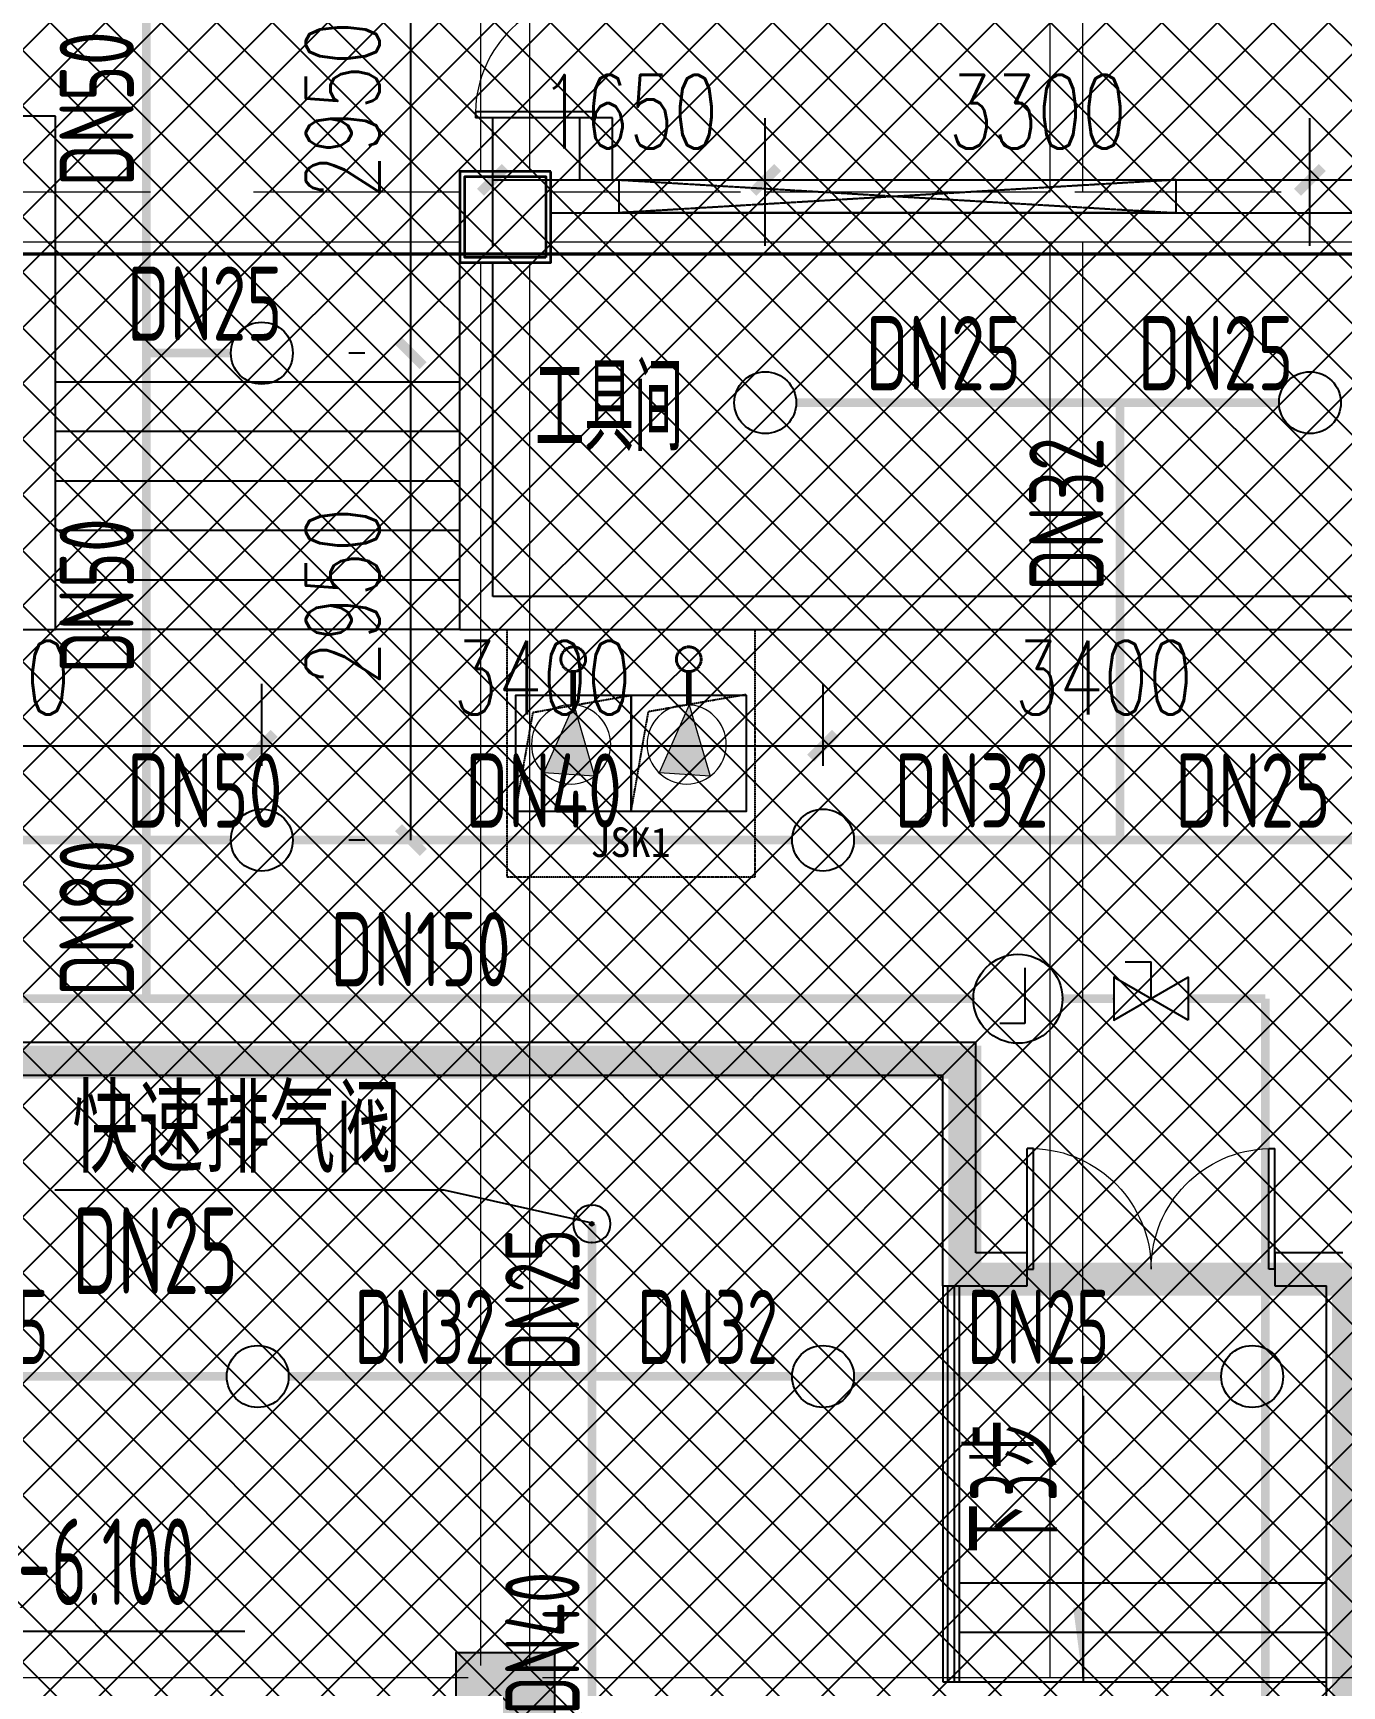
# Model space of a CAD drawing. Extents: x 6824721 to 16538177, y 2478193 to 6665639.
# Drawn here: x 8757203 to 8765133, y 2891801 to 2901816 of the extents above; entities that cross this region are included whole.
import ezdxf

# ---------------------------------------------------------------- set-up
doc = ezdxf.new("R2010")
doc.units = 0
doc.header["$LTSCALE"] = 10
for name, pattern in [('DASH', [0.35, 0.25, -0.1]), ('DASHEDX2', [1.5, 1, -0.5]), ('排水', [1.1, 1, -0.1]), ('短虚线', [187.5, 125, -62.5])]:
    doc.linetypes.add(name, pattern=pattern)
for name, color, linetype, lineweight in [('$0$A-PUB_HATCH', 8, 'Continuous', 0), ('GPS-污水', 2, '排水', 40), ('钢梁', 141, 'Continuous', 18)]:
    doc.layers.add(name, color=color, linetype=linetype, lineweight=lineweight)
for name, color, linetype in [('0-wo', 8, 'Continuous'), ('0-绿', 3, 'Continuous'), ('HANDRAIL', 3, 'Continuous'), ('PUB_HATCH', 8, 'Continuous'), ('W-EQUIP_喷头', 7, 'Continuous'), ('W-EVALVE_喷淋', 7, 'Continuous'), ('W-PIPE-喷淋中', 6, 'Continuous'), ('W-TEXT_喷淋', 7, 'Continuous'), ('W-TWT_DIM', 3, 'Continuous'), ('W-TWT_LEAD', 3, 'Continuous'), ('W-VALVE_喷淋', 7, 'Continuous'), ('WALL', 9, 'Continuous'), ('排水', 224, 'DASHEDX2'), ('画水辅助', 6, 'Continuous'), ('集水坑', 4, 'Continuous')]:
    doc.layers.add(name, color=color, linetype=linetype)
doc.styles.add('8B2_02', font='tssdeng.shx', dxfattribs={"width": 0.7, "bigfont": 'TSSDCHN.shx'})
doc.styles.add('_TCH_DIM_T3', font='SIMPLEX', dxfattribs={"width": 0.705882, "bigfont": 'GBCBIG'})
doc.styles.add('_TWT_PIPEDN', font='TSSDENG', dxfattribs={"width": 0.8, "height": 3.5, "bigfont": 'TSSDCHN'})
doc.styles.add('_TWT_SERIAL', font='TSSDENG', dxfattribs={"width": 0.8, "height": 3.5, "bigfont": 'TSSDCHN'})
doc.styles.get("Standard").update_dxf_attribs({"font": 'TSSDENG.shx', "width": 0.7, "bigfont": 'TSSDCHN.shx'})
doc.styles.add('黑体', font='simhei.ttf', dxfattribs={"width": 0.65})
doc.dimstyles.new('_TWT_ARCH&&150', dxfattribs={"dimtxt": 446.25, "dimasz": 150, "dimexe": 375, "dimexo": 450, "dimgap": 189.375, "dimtad": 1, "dimdec": 0, "dimzin": 0, "dimdsep": 46, "dimtxsty": '_TCH_DIM_T3', "dimblk": 'ARCHTICK', "dimcen": 0.09, "dimclrt": 7, "dimazin": 2, "dimtfac": 1, "dimtdec": 0, "dimtix": 1, "dimtmove": 2, "dimatfit": 3, "dimfxl": 0, "dimtolj": 1, "dimtzin": 0, "dimarcsym": 0})

# ---------------------------------------------------------------- blocks, each defined once
blk = doc.blocks.new('A$C70756D1A')
at = {"layer": 'HANDRAIL'}
for points in [[(2225, 0), (2225, 0), (2225, -2400)], [(2255, 0), (2255, -2400)], [(2295, 0), (2295, -2400)], [(2325, 0), (2325, -2400)], [(2225, -1800), (0, -1800)], [(2225, -2100), (0, -2100)], [(2325, -2400), (0, -2400)]]:
    blk.add_lwpolyline(points, dxfattribs=at)
blk = doc.blocks.new('A$C405108C4')
at = {"color": 252, "linetype": 'DASH', "elevation": 2600}
blk.add_lwpolyline([(55562, -43225), (52189, -43425)], dxfattribs=at)
at = {"color": 252, "linetype": 'DASH'}
blk.add_lwpolyline([(52189, -43225), (55562, -43425)], dxfattribs=at)
at = {"layer": '画水辅助', "color": 4, "elevation": 2600}
blk.add_lwpolyline([(52189, -43225), (55562, -43225), (55562, -43425), (52189, -43425)], close=True, dxfattribs=at)
blk = doc.blocks.new('_FZH')
blk.add_lwpolyline([(-0.5, -0.5), (0.5, -0.5), (0.5, 0.5), (-0.5, 0.5)], close=True)
at = {"layer": 'PUB_HATCH'}
blk.add_solid([(-0.5, -0.5), (0.5, -0.5), (-0.5, 0.5), (0.5, 0.5)], dxfattribs=at)
blk = doc.blocks.new('$DorLib2D$00000002')
for p, q in [((-0.5, 0), (-0.5, 0.4875)), ((-0.475, 0.4875), (-0.5, 0.4875)), ((-0.475, 0), (-0.475, 0.4875)), ((0.475, 0), (0.475, 0.4875)), ((0.475, 0.4875), (0.5, 0.4875)), ((0.5, 0), (0.5, 0.4875)), ((-0.5, 0), (-0.475, 0)), ((0.5, 0), (0.475, 0))]:
    blk.add_line(p, q)
at = {"lineweight": 13}
for centre, start, end in [((-0.4875, 0), 0, 88.53072), ((0.4875, 0), 91.46928, 180)]:
    blk.add_arc(centre, 0.4875, start, end, dxfattribs=at)
blk = doc.blocks.new('$SB01_1')
h = blk.add_hatch(color=256)
h.dxf.hatch_style = 1
h.paths.add_polyline_path([(-0.381, -0.323), (0.5, 0), (-0.381, 0.323)])
h.paths.add_polyline_path([(0, 0), (0.002, 0), (0.002, 0.001), (0, 0.001)], flags=24)
h.paths.add_polyline_path([(0, -0.002), (0.003, -0.002), (0.003, -0.001), (0, -0.001)], flags=24)
h.paths.add_polyline_path([(0, -0.003), (0.003, -0.003), (0.003, -0.002), (0, -0.002)], flags=24)
for p, q in [((0.5, 0), (-0.381, 0.323)), ((-0.381, 0.323), (-0.381, -0.323)), ((0.5, 0), (-0.381, -0.323))]:
    blk.add_line(p, q)
blk.add_circle((0, 0), 0.5)
at = {"flags": 1}
for tag, p in [('UNIT', (0, 0)), ('SPEC', (0, -0.002)), ('WHAT', (0, -0.003))]:
    blk.add_attdef(tag, p, '', height=0.001, dxfattribs=at)
blk = doc.blocks.new('人防集水坑')
at = {"layer": 'GPS-污水', "color": 8, "linetype": '排水', "const_width": 35}
for points in [[(307486, 701151), (307284, 701151)], [(307486, 700451), (307284, 700451)]]:
    blk.add_lwpolyline(points, dxfattribs=at)
at = {"layer": 'GPS-污水', "color": 8, "linetype": '排水'}
for centre in [(307561, 701151), (307561, 700451)]:
    blk.add_circle(centre, 75, dxfattribs=at)
at = {"layer": '集水坑', "color": 8, "linetype": 'DASH', "ltscale": 0.5}
blk.add_lwpolyline([(306241, 700051), (306241, 701551), (307741, 701551), (307741, 700051)], close=True, dxfattribs=at)
at = {"layer": '集水坑', "color": 8, "linetype": 'Continuous', "ltscale": 0.5}
for points in [[(306641, 701501), (306641, 700801), (307341, 700801), (307341, 701501)], [(306641, 700801), (306641, 700101), (307341, 700101), (307341, 700801)]]:
    blk.add_lwpolyline(points, close=True, dxfattribs=at)
at = {"layer": '集水坑', "color": 8, "linetype": 'DASH', "ltscale": 0.5}
for points in [[(307341, 700801), (307237, 701397), (306641, 701501)], [(307347, 700101), (307243, 700697), (306647, 700801)]]:
    blk.add_lwpolyline(points, dxfattribs=at)
at = {"layer": '$0$A-PUB_HATCH', "color": 8, "linetype": '排水', "xscale": -480.0000000000002, "yscale": 480.0000000000002, "zscale": 480.0000000000002, "rotation": 176.2535374729293}
for p in [(307045, 701164, 0), (307045, 700464, 0)]:
    blk.add_blockref('$SB01_1', p, dxfattribs=at)
blk = doc.blocks.new('42pk')
at = {"layer": '排水', "color": 8, "linetype": 'DASH'}
for points in [[(460719, 795590, 0, 0, 0), (461075, 795946, 160, 0, 0), (461499, 796370, 0, 0, 0)], [(463988, 795590, 0, 0, 0), (463632, 795946, 160, 0, 0), (463208, 796370, 0, 0, 0)]]:
    blk.add_lwpolyline(points, format="xyseb", dxfattribs=at)
at = {"layer": '集水坑', "color": 8, "linetype": 'Continuous', "rotation": 90}
blk.add_blockref('人防集水坑', (1163154, 490234), dxfattribs=at)
at = {"layer": '0-绿', "color": 8, "linetype": 'DASH', "style": '黑体'}
blk.add_text('JSK1', height=179.2, dxfattribs=at).set_placement((462106, 796597, 0))
blk = doc.blocks.new('jkytk')
at = {"layer": 'WALL', "color": 1, "const_width": 200}
for points in [[(8447914, 2882202), (8447914, 2903527), (8450014, 2903527), (8450014, 2904227), (8457464, 2904227), (8457464, 2902912), (8459789, 2902912), (8459789, 2898727), (8461514, 2898727), (8461514, 2891152)], [(8461514, 2891152), (8461514, 2898727), (8459789, 2898727), (8459789, 2902912), (8457464, 2902912), (8457464, 2904227), (8450014, 2904227), (8450014, 2903527), (8447914, 2903527), (8447914, 2882202)]]:
    blk.add_lwpolyline(points, dxfattribs=at)
blk = doc.blocks.new('LIANGMOBAN')
at = {"layer": '钢梁', "color": 8, "linetype": '短虚线', "lineweight": 18}
for p, q in [((1893891, 195578), (1893891, 186878)), ((1894091, 186878), (1894091, 195578)), ((1890441, 195403), (1890441, 187003)), ((1890741, 187003), (1890741, 195403)), ((1890316, 186878), (1884066, 186878)), ((1893891, 186878), (1890866, 186878)), ((1897166, 186878), (1890866, 186878))]:
    blk.add_line(p, q, dxfattribs=at)
at = {"layer": '钢梁', "color": 8, "lineweight": 18}
for p, q in [((1884066, 186578), (1890316, 186578)), ((1890866, 186578), (1893891, 186578)), ((1890866, 186578), (1897166, 186578)), ((1893891, 186578), (1893891, 177878)), ((1894091, 177878), (1894091, 186578)), ((1890441, 186453), (1890441, 177953)), ((1890741, 177953), (1890741, 186453)), ((1890366, 177878), (1884016, 177878)), ((1897166, 177878), (1890816, 177878)), ((1893891, 177878), (1890816, 177878))]:
    blk.add_line(p, q, dxfattribs=at)
blk = doc.blocks.new('_ArchTick')
at = {"color": 0, "linetype": 'ByBlock', "const_width": 0.4}
blk.add_lwpolyline([(-0.5, -0.5), (0.5, 0.5)], dxfattribs=at)
blk = doc.blocks.new('*D758')
at = {"layer": 'Defpoints', "color": 0, "transparency": 16777216}
for p in [(8759492, 2902826), (8759664, 2902826), (8759664, 2899876)]:
    blk.add_point(p, dxfattribs=at)
at = {"layer": 'W-TWT_DIM', "color": 0, "lineweight": -2, "transparency": 16777216}
for p, q in [((8759214, 2902826), (8759117, 2902826)), ((8759492, 2899876), (8759492, 2902826)), ((8759214, 2899876), (8759117, 2899876))]:
    blk.add_line(p, q, dxfattribs=at)
at = {"layer": 'W-TWT_DIM', "color": 0, "lineweight": -2, "transparency": 16777216, "xscale": 150, "yscale": 150, "zscale": 150}
for p, rotation in [((8759492, 2902826), 90), ((8759492, 2899876), 270)]:
    blk.add_blockref('_ArchTick', p, dxfattribs=dict(at, rotation=rotation))
at = {"layer": 'W-TWT_DIM', "color": 7, "transparency": 16777216, "insert": (8759079, 2901351), "char_height": 446.2, "attachment_point": 5, "rotation": 90, "style": '_TCH_DIM_T3'}
blk.add_mtext('\\A1;2950', dxfattribs=at)
blk = doc.blocks.new('*D759')
at = {"layer": 'Defpoints', "color": 0, "transparency": 16777216}
for p in [(8759492, 2899876), (8759664, 2899876), (8759664, 2896926)]:
    blk.add_point(p, dxfattribs=at)
at = {"layer": 'W-TWT_DIM', "color": 0, "lineweight": -2, "transparency": 16777216}
for p, q in [((8759214, 2899876), (8759117, 2899876)), ((8759492, 2896926), (8759492, 2899876)), ((8759214, 2896926), (8759117, 2896926))]:
    blk.add_line(p, q, dxfattribs=at)
at = {"layer": 'W-TWT_DIM', "color": 0, "lineweight": -2, "transparency": 16777216, "xscale": 150, "yscale": 150, "zscale": 150}
for p, rotation in [((8759492, 2899876), 90), ((8759492, 2896926), 270)]:
    blk.add_blockref('_ArchTick', p, dxfattribs=dict(at, rotation=rotation))
at = {"layer": 'W-TWT_DIM', "color": 7, "transparency": 16777216, "insert": (8759079, 2898401), "char_height": 446.2, "attachment_point": 5, "rotation": 90, "style": '_TCH_DIM_T3'}
blk.add_mtext('\\A1;2950', dxfattribs=at)
blk = doc.blocks.new('*D761')
at = {"layer": 'Defpoints', "color": 0, "transparency": 16777216}
for p in [(8758589, 2897498), (8755189, 2896926), (8758589, 2896926)]:
    blk.add_point(p, dxfattribs=at)
at = {"layer": 'W-TWT_DIM', "color": 0, "lineweight": -2, "transparency": 16777216}
for p, q in [((8755189, 2897376), (8755189, 2897873)), ((8758589, 2897376), (8758589, 2897873)), ((8755189, 2897498), (8758589, 2897498))]:
    blk.add_line(p, q, dxfattribs=at)
at = {"layer": 'W-TWT_DIM', "color": 0, "lineweight": -2, "transparency": 16777216, "xscale": 150, "yscale": 150, "zscale": 150, "rotation": 180}
blk.add_blockref('_ArchTick', (8755189, 2897498), dxfattribs=at)
at = {"layer": 'W-TWT_DIM', "color": 0, "lineweight": -2, "transparency": 16777216, "xscale": 150, "yscale": 150, "zscale": 150}
blk.add_blockref('_ArchTick', (8758589, 2897498), dxfattribs=at)
at = {"layer": 'W-TWT_DIM', "color": 7, "transparency": 16777216, "insert": (8756889, 2897911), "char_height": 446.2, "attachment_point": 5, "style": '_TCH_DIM_T3'}
blk.add_mtext('\\A1;3400', dxfattribs=at)
blk = doc.blocks.new('*D762')
at = {"layer": 'Defpoints', "color": 0, "transparency": 16777216}
for p in [(8761989, 2897498), (8758589, 2896926), (8761989, 2896926)]:
    blk.add_point(p, dxfattribs=at)
at = {"layer": 'W-TWT_DIM', "color": 0, "lineweight": -2, "transparency": 16777216}
for p, q in [((8758589, 2897376), (8758589, 2897873)), ((8761989, 2897376), (8761989, 2897873)), ((8758589, 2897498), (8761989, 2897498))]:
    blk.add_line(p, q, dxfattribs=at)
at = {"layer": 'W-TWT_DIM', "color": 0, "lineweight": -2, "transparency": 16777216, "xscale": 150, "yscale": 150, "zscale": 150, "rotation": 180}
blk.add_blockref('_ArchTick', (8758589, 2897498), dxfattribs=at)
at = {"layer": 'W-TWT_DIM', "color": 0, "lineweight": -2, "transparency": 16777216, "xscale": 150, "yscale": 150, "zscale": 150}
blk.add_blockref('_ArchTick', (8761989, 2897498), dxfattribs=at)
at = {"layer": 'W-TWT_DIM', "color": 7, "transparency": 16777216, "insert": (8760289, 2897911), "char_height": 446.2, "attachment_point": 5, "style": '_TCH_DIM_T3'}
blk.add_mtext('\\A1;3400', dxfattribs=at)
blk = doc.blocks.new('*D763')
at = {"layer": 'Defpoints', "color": 0, "transparency": 16777216}
for p in [(8765389, 2897498), (8761989, 2896926), (8765389, 2896926)]:
    blk.add_point(p, dxfattribs=at)
at = {"layer": 'W-TWT_DIM', "color": 0, "lineweight": -2, "transparency": 16777216}
for p, q in [((8761989, 2897376), (8761989, 2897873)), ((8765389, 2897376), (8765389, 2897873)), ((8761989, 2897498), (8765389, 2897498))]:
    blk.add_line(p, q, dxfattribs=at)
at = {"layer": 'W-TWT_DIM', "color": 0, "lineweight": -2, "transparency": 16777216, "xscale": 150, "yscale": 150, "zscale": 150, "rotation": 180}
blk.add_blockref('_ArchTick', (8761989, 2897498), dxfattribs=at)
at = {"layer": 'W-TWT_DIM', "color": 0, "lineweight": -2, "transparency": 16777216, "xscale": 150, "yscale": 150, "zscale": 150}
blk.add_blockref('_ArchTick', (8765389, 2897498), dxfattribs=at)
at = {"layer": 'W-TWT_DIM', "color": 7, "transparency": 16777216, "insert": (8763689, 2897911), "char_height": 446.2, "attachment_point": 5, "style": '_TCH_DIM_T3'}
blk.add_mtext('\\A1;3400', dxfattribs=at)
blk = doc.blocks.new('*D921')
at = {"layer": 'Defpoints', "color": 0, "transparency": 16777216}
for p in [(8764939, 2900726), (8766010, 2900726), (8764939, 2899576)]:
    blk.add_point(p, dxfattribs=at)
at = {"layer": 'W-TWT_DIM', "color": 0, "lineweight": -2, "transparency": 16777216}
for p, q in [((8766010, 2900726), (8766010, 2900876)), ((8765389, 2900726), (8766385, 2900726)), ((8766010, 2899576), (8766010, 2900726)), ((8765389, 2899576), (8766385, 2899576)), ((8766010, 2899576), (8766010, 2899426))]:
    blk.add_line(p, q, dxfattribs=at)
at = {"layer": 'W-TWT_DIM', "color": 0, "lineweight": -2, "transparency": 16777216, "xscale": 150, "yscale": 150, "zscale": 150}
for p, rotation in [((8766010, 2900726), 270), ((8766010, 2899576), 90)]:
    blk.add_blockref('_ArchTick', p, dxfattribs=dict(at, rotation=rotation))
at = {"layer": 'W-TWT_DIM', "color": 7, "transparency": 16777216, "insert": (8765597, 2900151), "char_height": 446.2, "attachment_point": 5, "rotation": 90, "style": '_TCH_DIM_T3'}
blk.add_mtext('\\A1;1150', dxfattribs=at)
blk = doc.blocks.new('*D922')
at = {"layer": 'Defpoints', "color": 0, "transparency": 16777216}
for p in [(8761639, 2900926), (8759989, 2900076), (8761639, 2900076)]:
    blk.add_point(p, dxfattribs=at)
at = {"layer": 'W-TWT_DIM', "color": 0, "lineweight": -2, "transparency": 16777216}
for p, q in [((8759989, 2900526), (8759989, 2901301)), ((8761639, 2900526), (8761639, 2901301)), ((8759989, 2900926), (8761639, 2900926))]:
    blk.add_line(p, q, dxfattribs=at)
at = {"layer": 'W-TWT_DIM', "color": 0, "lineweight": -2, "transparency": 16777216, "xscale": 150, "yscale": 150, "zscale": 150, "rotation": 180}
blk.add_blockref('_ArchTick', (8759989, 2900926), dxfattribs=at)
at = {"layer": 'W-TWT_DIM', "color": 0, "lineweight": -2, "transparency": 16777216, "xscale": 150, "yscale": 150, "zscale": 150}
blk.add_blockref('_ArchTick', (8761639, 2900926), dxfattribs=at)
at = {"layer": 'W-TWT_DIM', "color": 7, "transparency": 16777216, "insert": (8760814, 2901339), "char_height": 446.2, "attachment_point": 5, "style": '_TCH_DIM_T3'}
blk.add_mtext('\\A1;1650', dxfattribs=at)
blk = doc.blocks.new('*D923')
at = {"layer": 'Defpoints', "color": 0, "transparency": 16777216}
for p in [(8764939, 2900926), (8761639, 2900076), (8764939, 2900076)]:
    blk.add_point(p, dxfattribs=at)
at = {"layer": 'W-TWT_DIM', "color": 0, "lineweight": -2, "transparency": 16777216}
for p, q in [((8761639, 2900526), (8761639, 2901301)), ((8764939, 2900526), (8764939, 2901301)), ((8761639, 2900926), (8764939, 2900926))]:
    blk.add_line(p, q, dxfattribs=at)
at = {"layer": 'W-TWT_DIM', "color": 0, "lineweight": -2, "transparency": 16777216, "xscale": 150, "yscale": 150, "zscale": 150, "rotation": 180}
blk.add_blockref('_ArchTick', (8761639, 2900926), dxfattribs=at)
at = {"layer": 'W-TWT_DIM', "color": 0, "lineweight": -2, "transparency": 16777216, "xscale": 150, "yscale": 150, "zscale": 150}
blk.add_blockref('_ArchTick', (8764939, 2900926), dxfattribs=at)
at = {"layer": 'W-TWT_DIM', "color": 7, "transparency": 16777216, "insert": (8763289, 2901339), "char_height": 446.2, "attachment_point": 5, "style": '_TCH_DIM_T3'}
blk.add_mtext('\\A1;3300', dxfattribs=at)
blk = doc.blocks.new('*D924')
at = {"layer": 'Defpoints', "color": 0, "transparency": 16777216}
for p in [(8766639, 2900926), (8764939, 2900076), (8766639, 2900076)]:
    blk.add_point(p, dxfattribs=at)
at = {"layer": 'W-TWT_DIM', "color": 0, "lineweight": -2, "transparency": 16777216}
for p, q in [((8764939, 2900526), (8764939, 2901301)), ((8766639, 2900526), (8766639, 2901301)), ((8764939, 2900926), (8766639, 2900926))]:
    blk.add_line(p, q, dxfattribs=at)
at = {"layer": 'W-TWT_DIM', "color": 0, "lineweight": -2, "transparency": 16777216, "xscale": 150, "yscale": 150, "zscale": 150, "rotation": 180}
blk.add_blockref('_ArchTick', (8764939, 2900926), dxfattribs=at)
at = {"layer": 'W-TWT_DIM', "color": 0, "lineweight": -2, "transparency": 16777216, "xscale": 150, "yscale": 150, "zscale": 150}
blk.add_blockref('_ArchTick', (8766639, 2900926), dxfattribs=at)
at = {"layer": 'W-TWT_DIM', "color": 7, "transparency": 16777216, "insert": (8765789, 2901339), "char_height": 446.2, "attachment_point": 5, "style": '_TCH_DIM_T3'}
blk.add_mtext('\\A1;1700', dxfattribs=at)
blk = doc.blocks.new('$TwtSys$00000125')
blk.add_circle((0, 0, 0), 1)
blk = doc.blocks.new('$EVALVE$00000030')
for p in [(0, 0), (87, 124.3)]:
    blk.add_line(p, (0, 124.3))
blk.add_lwpolyline([(-125.2, -72.3), (125.2, 72.3), (125.2, -72.3), (-125.2, 72.3)], close=True)
for p in [(-125.2, 0), (125.2, 0)]:
    blk.add_point(p)
blk = doc.blocks.new('$EVALVE$00000027')
at = {"color": 7}
for p, q in [((-23.4, 104.4), (-23.4, -83.4)), ((-23.4, -83.4), (61.1, -83.4))]:
    blk.add_line(p, q, dxfattribs=at)
blk.add_lwpolyline([(-150, 0, 1), (150, 0, 1), (-150, 0, 0.808179)], format="xyb")
for p in [(-150, 0), (150, 0)]:
    blk.add_point(p)
blk = doc.blocks.new('*X173')
at = {"color": 0}
for p, q in [((67765, 41337), (67838, 41410)), ((67846, 41260), (67765, 41341)), ((67766, 41321), (67854, 41409)), ((67828, 41261), (67766, 41323)), ((67861, 41263), (67768, 41356)), ((67769, 41358), (67817, 41406)), ((67770, 41307), (67868, 41405)), ((67874, 41268), (67773, 41369)), ((67776, 41295), (67880, 41399)), ((67799, 41272), (67777, 41294)), ((67885, 41275), (67780, 41380)), ((67784, 41285), (67890, 41391)), ((67894, 41283), (67788, 41389)), ((67793, 41277), (67898, 41382)), ((67902, 41293), (67798, 41397)), ((67804, 41269), (67906, 41371)), ((67908, 41304), (67809, 41403)), ((67816, 41264), (67911, 41359)), ((67913, 41318), (67822, 41408)), ((67830, 41261), (67914, 41345)), ((67915, 41333), (67838, 41410)), ((67848, 41260), (67914, 41327)), ((67913, 41353), (67858, 41408)), ((67872, 41267), (67908, 41303))]:
    blk.add_line(p, q, dxfattribs=at)
blk = doc.blocks.new('$VALVE$00000374')
at = {"elevation": 0}
blk.add_lwpolyline([(-63.2, 0, 1), (63.2, 0, 1), (-63.2, 0, 1.063538)], format="xyb", dxfattribs=at)
at = {"color": 7}
for radius in [6.64, 4.98]:
    blk.add_circle((0, 0, 0), radius, dxfattribs=at)
for p in [(-63.2, 0, 0), (63.2, 0, 0)]:
    blk.add_point(p)
at = {"color": 7, "xscale": 0.0637181236379547, "yscale": 0.0637181236379547, "zscale": 0.0637181236379547}
blk.add_blockref('*X173', (-4322.6, -2633.8, 0), dxfattribs=at)

msp = doc.modelspace()

# ---------------------------------------------------------------- hatches: boundary and pattern name
h = msp.add_hatch()
h.set_pattern_fill('ANSI37', color=8, scale=150)
h.set_pattern_definition([(45, (8303016.86, 2710265.2), (-168.3798, 168.3798), []), (135, (8303016.86, 2710265.2), (-168.3798, -168.3798), [])])
h.paths.add_polyline_path([(8824414.1, 2949451.5), (8824414.1, 2935151.5), (8842714.1, 2935151.5), (8842714.1, 2879526.5), (8827964.1, 2879526.5), (8827964.1, 2881476.5), (8830839.1, 2881476.5), (8830939.1, 2886876.5), (8804334.6, 2886876.5), (8804142.3, 2820149.7), (8833564.1, 2820152.3), (8833564.1, 2817714.5), (8841204.8, 2810768), (8839163.9, 2808501.4), (8843102.6, 2804955), (8820829.2, 2780217.9), (8820829.2, 2770055.4), (8785124.6, 2730401.5), (8708264.1, 2730401.5), (8708264.1, 2736351.5), (8695014.1, 2750701.5), (8695014.1, 2775001.5), (8703014.1, 2775002.8), (8703014.1, 2949451.5), (8712039.3, 2949451.5)])
at = {"layer": '0-wo'}
msp.add_hatch(color=8, dxfattribs=at).paths.add_polyline_path([(8763564.4, 2891826.5), (8763564.4, 2892276.5), (8763504.4, 2892276.5)])

# ---------------------------------------------------------------- linework, layer by layer
at = {"layer": '0-wo', "color": 8}
for p, q in [((8757339.1, 2901313.1), (8757139.1, 2901313.1)), ((8757339.1, 2898201.5), (8757339.1, 2901313.1)), ((8760714.1, 2901301.5), (8760514.1, 2901301.5)), ((8760514.1, 2901301.5), (8760514.1, 2900926.5)), ((8760714.1, 2900926.5), (8760714.1, 2901301.5)), ((8760339.1, 2900976.5), (8759789.1, 2900976.5)), ((8759789.1, 2900976.5), (8759789.1, 2900426.5)), ((8760339.1, 2900426.5), (8760339.1, 2900976.5)), ((8760339.1, 2900926.5), (8760514.1, 2900926.5)), ((8760714.1, 2900926.5), (8766639.1, 2900926.5)), ((8760339.1, 2900726.5), (8760614.1, 2900726.5)), ((8760614.1, 2900726.5), (8766639.1, 2900726.5)), ((8759789.1, 2898201.5), (8759789.1, 2900426.5)), ((8759789.1, 2900426.5), (8760339.1, 2900426.5)), ((8759989.1, 2898401.5), (8759989.1, 2900426.5)), ((8765439.1, 2898401.5), (8759989.1, 2898401.5)), ((8740139.1, 2898201.5), (8757339.1, 2898201.5)), ((8759789.1, 2898201.5), (8765439.1, 2898201.5)), ((8755264.1, 2895701.5), (8762914.1, 2895701.5)), ((8762914.1, 2894426.5), (8762914.1, 2895701.5)), ((8755464.1, 2895501.5), (8762714.1, 2895501.5)), ((8762714.1, 2894226.5), (8762714.1, 2895501.5)), ((8763226.6, 2894426.5), (8762914.1, 2894426.5)), ((8763226.6, 2894226.5), (8763226.6, 2894426.5)), ((8765139.1, 2894426.5), (8764726.6, 2894426.5)), ((8764726.6, 2894426.5), (8764726.6, 2894226.5)), ((8762714.1, 2894226.5), (8763226.6, 2894226.5)), ((8764726.6, 2894226.5), (8765039.1, 2894226.5)), ((8765039.1, 2890001.5), (8765039.1, 2894226.5)), ((8756152, 2892133.8), (8758485.7, 2892133.8))]:
    msp.add_line(p, q, dxfattribs=at)
at = {"layer": '0-wo', "color": 8, "lineweight": 35}
for points in [[(8760339.1, 2900976.5), (8759789.1, 2900976.5), (8759789.1, 2900426.5), (8760339.1, 2900426.5)], [(8760309.1, 2900456.5), (8759819.1, 2900456.5), (8759819.1, 2900946.5), (8760309.1, 2900946.5)]]:
    msp.add_lwpolyline(points, close=True, dxfattribs=at)
at = {"layer": '0-wo', "color": 8, "linetype": 'DASH', "const_width": 20}
msp.add_lwpolyline([(8766639.1, 2882926.5), (8744489.1, 2882926.5), (8744489.1, 2900476.5), (8766639.1, 2900476.5)], close=True, dxfattribs=at)
at = {"layer": '0-wo', "color": 8}
for points in [[(8759789.1, 2899701.5), (8757339.1, 2899701.5)], [(8759789.1, 2899401.5), (8757339.1, 2899401.5)], [(8759789.1, 2899101.5), (8757339.1, 2899101.5)], [(8759789.1, 2898801.5), (8757339.1, 2898801.5)], [(8759789.1, 2898501.5), (8757339.1, 2898501.5)], [(8759789.1, 2898201.5), (8757339.1, 2898201.5)], [(8763564.4, 2893560), (8763564.4, 2891826.5)]]:
    msp.add_lwpolyline(points, dxfattribs=at)
at = {"layer": 'W-PIPE-喷淋中', "ltscale": 1.5, "const_width": 52.5}
for points in [[(8757889.1, 2902826.5), (8757889.1, 2899876.5)], [(8758401.6, 2899876.5), (8757889.1, 2899876.5)], [(8757889.1, 2899876.5), (8757889.1, 2896926.5)], [(8761826.6, 2899576.5), (8763789.1, 2899576.5)], [(8763789.1, 2899576.5), (8763789.1, 2896926.5)], [(8763789.1, 2899576.5), (8764751.6, 2899576.5)], [(8755376.6, 2896926.5), (8757889.1, 2896926.5)], [(8757889.1, 2896926.5), (8758401.6, 2896926.5)], [(8757889.1, 2896926.5), (8757889.1, 2895964.9)], [(8758776.6, 2896926.5), (8761801.6, 2896926.5)], [(8762176.6, 2896926.5), (8763789.1, 2896926.5)], [(8763789.1, 2896926.5), (8765201.6, 2896926.5)], [(8757889.1, 2895964.9), (8747864.1, 2895964.9)], [(8762900.1, 2895964.9), (8757889.1, 2895964.9)], [(8763750.8, 2895964.9), (8763440.1, 2895964.9)], [(8764668.2, 2895964.9), (8764201.5, 2895964.9)], [(8764668.2, 2889706.3), (8764668.2, 2895964.9)], [(8760589.1, 2894598.4), (8760589.1, 2893676.5)], [(8758376.6, 2893676.5), (8755351.6, 2893676.5)], [(8758751.6, 2893676.5), (8760589.1, 2893676.5)], [(8760589.1, 2893676.5), (8761801.6, 2893676.5)], [(8760589.1, 2893676.5), (8760589.1, 2890426.5)], [(8762176.6, 2893676.5), (8764401.6, 2893676.5)]]:
    msp.add_lwpolyline(points, dxfattribs=at)
at = {"layer": 'W-TWT_LEAD'}
for p, q in [((8759693, 2894805.6), (8757335.5, 2894805.6)), ((8760589.9, 2894605), (8759693, 2894805.6)), ((8760589.9, 2894605), (8759693, 2894805.6))]:
    msp.add_line(p, q, dxfattribs=at)

# ---------------------------------------------------------------- block references
msp.add_blockref('jkytk', (305383.7, -8645.8))
at = {"layer": '0-wo'}
msp.add_blockref('42pk', (8298472.7, 2100226.9), dxfattribs=at)
at = {"layer": '0-wo', "color": 8}
msp.add_blockref('A$C405108C4', (8708564.1, 2944151.5), dxfattribs=at)
at = {"layer": '0-wo', "color": 8, "rotation": 90}
for name, p, xscale, yscale, zscale in [('$DorLib2D$00000002', (8760614.1, 2902051.5), 1500, 1500, 200), ('_FZH', (8760064.1, 2891701.5), 600, 600, 600)]:
    msp.add_blockref(name, p, dxfattribs=dict(at, xscale=xscale, yscale=yscale, zscale=zscale))
at = {"layer": '0-wo', "color": 8, "xscale": -1500, "yscale": 1500, "zscale": 200}
msp.add_blockref('$DorLib2D$00000002', (8763976.6, 2894326.5), dxfattribs=at)
at = {"layer": '0-wo', "color": 8, "xscale": -1}
msp.add_blockref('A$C70756D1A', (8765039.1, 2894226.5), dxfattribs=at)
at = {"layer": 'W-EQUIP_喷头', "xscale": 187.5, "yscale": 187.5, "zscale": 187.5}
for p in [(8758589.1, 2899876.5), (8761639.1, 2899576.5), (8764939.1, 2899576.5), (8758589.1, 2896926.5), (8761989.1, 2896926.5), (8758564.1, 2893676.5), (8761989.1, 2893676.5), (8764589.1, 2893676.5)]:
    msp.add_blockref('$TwtSys$00000125', p, dxfattribs=at)
at = {"layer": 'W-EVALVE_喷淋', "xscale": 1.8, "yscale": -1.8, "zscale": 1.8, "rotation": 180}
for name, p in [('$EVALVE$00000027', (8763170.1, 2895964.9)), ('$EVALVE$00000030', (8763976.1, 2895964.9))]:
    msp.add_blockref(name, p, dxfattribs=at)
at = {"layer": 'W-VALVE_喷淋', "xscale": -1.8, "yscale": -1.8, "zscale": 1.8, "rotation": 270}
msp.add_blockref('$VALVE$00000374', (8760588.2, 2894601.2), dxfattribs=at)
at = {"layer": '钢梁', "color": 6}
msp.add_blockref('LIANGMOBAN', (6869472.7, 2713973), dxfattribs=at)

# ---------------------------------------------------------------- texts
at = {"layer": '0-wo', "color": 6, "style": '8B2_02', "width": 0.6}
msp.add_text('工具间', height=525, dxfattribs=at).set_placement((8760244, 2899284.2))
at = {"layer": '0-wo', "color": 8}
for s, width, p in [('步', 0.6, (8763406.9, 2893116)), ('3', 0.48, (8763406.9, 2892922.1)), ('下', 0.6, (8763406.9, 2892607.1))]:
    msp.add_text(s, height=525, rotation=90, dxfattribs=dict(at, width=width)).set_placement(p)
at = {"layer": '0-wo', "color": 8, "style": '8B2_02', "width": 0.6}
msp.add_text('-6.100', height=525, dxfattribs=at).set_placement((8757108.1, 2892291.3))
at = {"layer": 'W-TEXT_喷淋'}
for s, rotation, style, width, p in [('DN50', 90, '8B2_02', 0.7, (8757814.1, 2900885)), ('DN32', 90, '8B2_02', 0.7, (8763689.1, 2898433.7)), ('DN50', 90, '8B2_02', 0.7, (8757814.1, 2897935)), ('DN80', 90, '8B2_02', 0.7, (8757814.1, 2895979.3)), ('DN25', 90, '_TWT_PIPEDN', 0.64, (8760514.1, 2893711)), ('DN25', 0.00001, '_TWT_PIPEDN', 0.64, (8756437.6, 2893751.5)), ('DN40', 90, '_TWT_PIPEDN', 0.64, (8760514.1, 2891625))]:
    msp.add_text(s, height=450, rotation=rotation, dxfattribs=dict(at, style=style, width=width)).set_placement(p)
for s, style, width, p in [('DN25', '8B2_02', 0.7, (8757772.6, 2899951.5)), ('DN25', '8B2_02', 0.7, (8762247.6, 2899651.5)), ('DN25', '8B2_02', 0.7, (8763897.6, 2899651.5)), ('DN50', '8B2_02', 0.7, (8757772.6, 2897001.5)), ('DN40', '8B2_02', 0.7, (8759822.6, 2897001.5)), ('DN32', '8B2_02', 0.7, (8762422.6, 2897001.5)), ('DN25', '8B2_02', 0.7, (8764122.6, 2897001.5)), ('DN150', '8B2_02', 0.7, (8759005.2, 2896039.9)), ('DN32', '_TWT_PIPEDN', 0.64, (8759150.1, 2893751.5)), ('DN32', '_TWT_PIPEDN', 0.64, (8760862.6, 2893751.5)), ('DN25', '_TWT_PIPEDN', 0.64, (8762862.6, 2893751.5))]:
    msp.add_text(s, height=450, dxfattribs=dict(at, style=style, width=width)).set_placement(p)
at = {"layer": 'W-TWT_LEAD', "color": 7, "style": '_TWT_SERIAL'}
for s, width, p in [('快速排气阀', 0.8, (8757440.5, 2894910.6)), ('DN25', 0.64, (8757440.5, 2894175.6))]:
    msp.add_text(s, height=525, dxfattribs=dict(at, width=width)).set_placement(p)

# ---------------------------------------------------------------- dimensions: what is measured, and where the dimension line sits
at = {"layer": 'W-TWT_DIM'}
for p1, p2, distance, picture, middle in [((8759664.1, 2899876.5), (8759664.1, 2902826.5), 172.5, '*D758', (8759079.1, 2901351.5)), ((8759989.1, 2900076.5), (8761639.1, 2900076.5), 850, '*D922', (8760814.1, 2901339)), ((8761639.1, 2900076.5), (8764939.1, 2900076.5), 850, '*D923', (8763289.1, 2901339)), ((8764939.1, 2900076.5), (8766639.1, 2900076.5), 850, '*D924', (8765789.1, 2901339)), ((8764939.1, 2899576.5), (8764939.1, 2900726.5), -1070.8, '*D921', (8765597.4, 2900151.5)), ((8759664.1, 2896926.5), (8759664.1, 2899876.5), 172.5, '*D759', (8759079.1, 2898401.5)), ((8755189.1, 2896926.5), (8758589.1, 2896926.5), 571.6, '*D761', (8756889.1, 2897910.6)), ((8758589.1, 2896926.5), (8761989.1, 2896926.5), 571.6, '*D762', (8760289.1, 2897910.6)), ((8761989.1, 2896926.5), (8765389.1, 2896926.5), 571.6, '*D763', (8763689.1, 2897910.6))]:
    dim = msp.add_aligned_dim(p1=p1, p2=p2, distance=distance, dimstyle='_TWT_ARCH&&150', dxfattribs=at)
    dim.commit()
    dim.dimension.update_dxf_attribs({"geometry": picture, "text_midpoint": middle})

doc.saveas('drawing.dxf')
